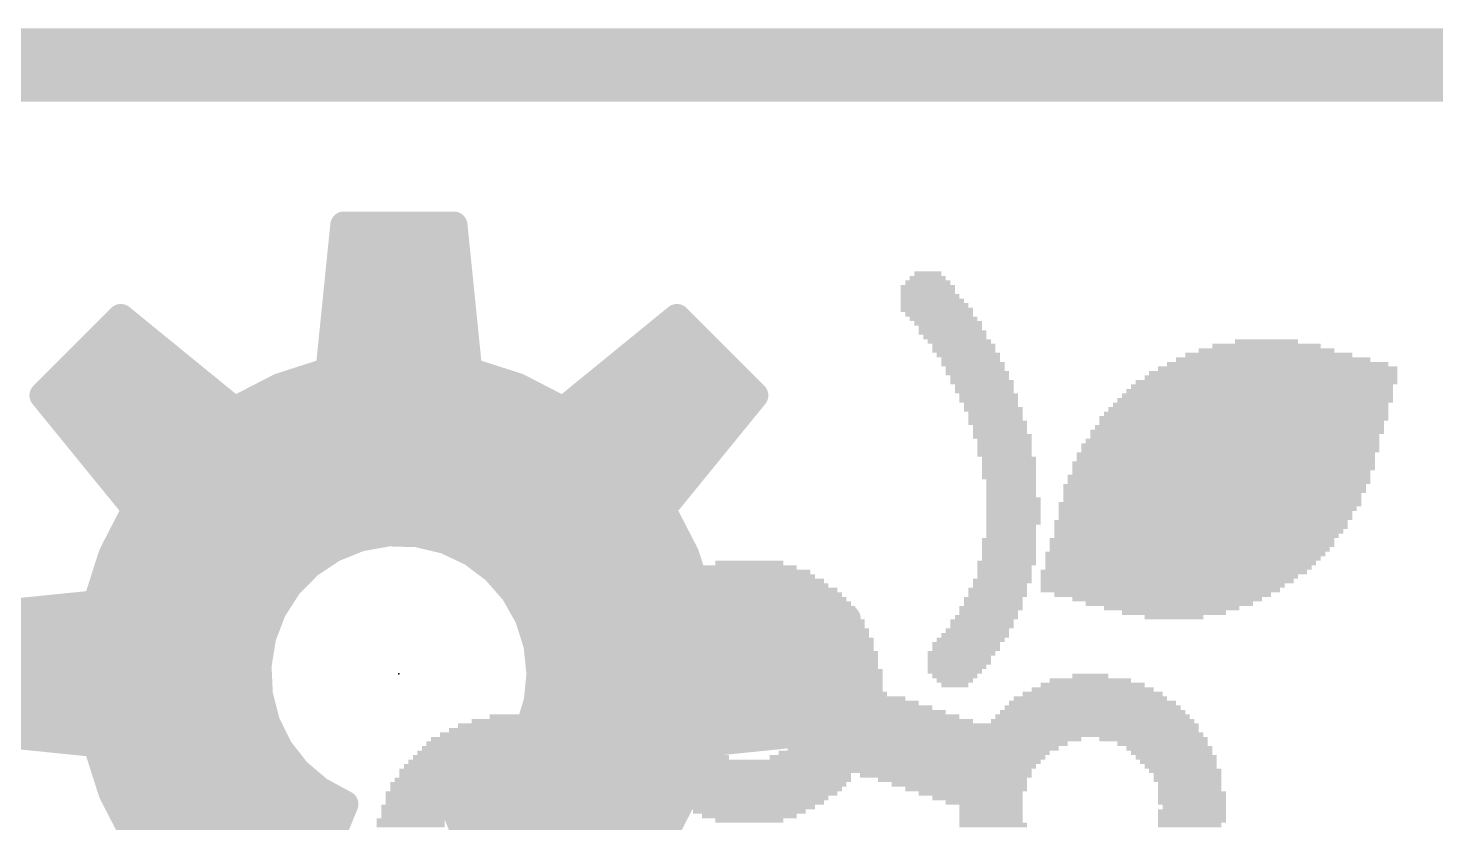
# Model space of a CAD drawing. Extents: x 45.5 to 117.9, y 20.2 to 75.1.
# Drawn here: x 50.06 to 57.85, y 70.74 to 75.13 of the extents above; entities that cross this region are included whole.
import ezdxf

# ---------------------------------------------------------------- set-up
doc = ezdxf.new("R2010")
doc.units = 0
for name, color, linetype in [('20', 7, 'CONTINUOUS'), ('22', 253, 'CONTINUOUS'), ('24', 7, 'CONTINUOUS'), ('29', 253, 'CONTINUOUS'), ('51', 253, 'CONTINUOUS')]:
    doc.layers.add(name, color=color, linetype=linetype)

# ---------------------------------------------------------------- blocks, each defined once
blk = doc.blocks.new('RECT')
blk.add_solid([(-0.5, -0.5), (0.5, -0.5), (-0.5, 0.5), (0.5, 0.5)])

msp = doc.modelspace()

# ---------------------------------------------------------------- linework, layer by layer
at = {"layer": '20', "const_width": 0.4064}
msp.add_lwpolyline([(49.8475, 74.93), (113.03, 74.93)], dxfattribs=at)
at = {"layer": '22', "const_width": 0.15}
for points in [[(51.7234, 73.2372), (51.8053, 74.0439)], [(51.8053, 74.0439), (52.4147, 74.0439)], [(52.4147, 74.0439), (52.4966, 73.2372)], [(52.423, 73.9625), (51.797, 73.9625)], [(52.4382, 73.8125), (51.7818, 73.8125)], [(52.4534, 73.6625), (51.7666, 73.6625)], [(50.14, 73.1017), (50.5708, 73.5325)], [(50.5953, 73.5125), (50.5508, 73.5125)], [(50.5708, 73.5325), (51.1992, 73.0201)], [(52.4687, 73.5125), (51.7513, 73.5125)], [(53.0208, 73.0201), (53.6492, 73.5325)], [(53.6692, 73.5125), (53.6247, 73.5125)], [(53.6492, 73.5325), (54.08, 73.1017)], [(50.7793, 73.3625), (50.4008, 73.3625)], [(52.4839, 73.3625), (51.7361, 73.3625)], [(53.8192, 73.3625), (53.4407, 73.3625)], [(50.9632, 73.2125), (50.2508, 73.2125)], [(51.4523, 73.1504), (51.7234, 73.2372)], [(52.5738, 73.2125), (51.6462, 73.2125)], [(52.4966, 73.2372), (52.7677, 73.1504)], [(53.9692, 73.2125), (53.2568, 73.2125)], [(50.6524, 72.4733), (50.14, 73.1017)], [(51.1992, 73.0201), (51.4523, 73.1504)], [(52.7677, 73.1504), (53.0208, 73.0201)], [(54.08, 73.1017), (53.5676, 72.4733)], [(51.1472, 73.0625), (50.172, 73.0625)], [(52.9385, 73.0625), (51.2815, 73.0625)], [(54.048, 73.0625), (53.0728, 73.0625)], [(53.9257, 72.9125), (50.2943, 72.9125)], [(53.8034, 72.7625), (50.4166, 72.7625)], [(53.6811, 72.6125), (50.5389, 72.6125)], [(50.5221, 72.2202), (50.6524, 72.4733)], [(53.5676, 72.4733), (53.6979, 72.2202)], [(53.5732, 72.4625), (50.6468, 72.4625)], [(52.0516, 72.3416), (51.8937, 72.3133)], [(52.212, 72.3371), (52.0516, 72.3416)], [(52.3681, 72.2999), (52.212, 72.3371)], [(51.8919, 72.3125), (50.5696, 72.3125)], [(51.745, 72.2533), (51.6116, 72.1641)], [(51.8937, 72.3133), (51.745, 72.2533)], [(53.6504, 72.3125), (52.3153, 72.3125)], [(52.5132, 72.2317), (52.3681, 72.2999)], [(50.4353, 71.9491), (50.5221, 72.2202)], [(51.61, 72.1625), (50.5036, 72.1625)], [(51.6116, 72.1641), (51.4992, 72.0496)], [(52.6414, 72.1352), (52.5132, 72.2317)], [(53.7164, 72.1625), (52.6052, 72.1625)], [(53.6979, 72.2202), (53.7847, 71.9491)], [(52.7472, 72.0146), (52.6414, 72.1352)], [(51.4754, 72.0125), (50.4556, 72.0125)], [(51.4992, 72.0496), (51.4126, 71.9146)], [(52.8261, 71.8749), (52.7472, 72.0146)], [(53.7644, 72.0125), (52.7484, 72.0125)], [(49.6286, 71.8672), (50.4353, 71.9491)], [(53.7847, 71.9491), (54.5914, 71.8672)], [(51.3927, 71.8625), (49.6286, 71.8625)], [(51.4126, 71.9146), (51.3554, 71.7647)], [(52.8748, 71.7221), (52.8261, 71.8749)], [(54.5914, 71.8625), (52.8301, 71.8625)], [(54.5914, 71.8672), (54.5914, 71.2578)], [(51.347, 71.7125), (49.6286, 71.7125)], [(51.3554, 71.7647), (51.33, 71.6063)], [(52.8913, 71.5625), (52.8748, 71.7221)], [(54.5914, 71.7125), (52.8758, 71.7125)], [(51.332, 71.5625), (49.6286, 71.5625)], [(51.33, 71.6063), (51.3375, 71.4461)], [(52.8763, 71.4101), (52.8913, 71.5625)], [(54.5914, 71.5625), (52.8913, 71.5625)], [(51.3461, 71.4125), (49.6286, 71.4125)], [(51.3375, 71.4461), (51.3775, 71.2907)], [(52.8318, 71.2635), (52.8763, 71.4101)], [(54.5914, 71.4125), (52.8765, 71.4125)], [(51.3914, 71.2625), (49.6286, 71.2625)], [(50.4353, 71.1759), (49.6286, 71.2578)], [(51.3775, 71.2907), (51.4485, 71.1469)], [(52.7596, 71.1284), (52.8318, 71.2635)], [(54.5914, 71.2625), (52.8313, 71.2625)], [(54.5914, 71.2578), (53.7847, 71.1759)], [(50.5221, 70.9048), (50.4353, 71.1759)], [(51.4485, 71.1469), (51.5473, 71.0205)], [(53.7847, 71.1759), (53.6979, 70.9048)], [(51.4753, 71.1125), (50.4556, 71.1125)], [(52.6625, 71.01), (52.7596, 71.1284)], [(53.7644, 71.1125), (52.7466, 71.1125)], [(51.5473, 71.0205), (51.6699, 70.917)], [(52.5441, 70.9129), (52.6625, 71.01)], [(51.616, 70.9625), (50.5036, 70.9625)], [(51.6699, 70.917), (51.811, 70.8407)], [(52.409, 70.8407), (52.5441, 70.9129)], [(53.7164, 70.9625), (52.6045, 70.9625)], [(50.6524, 70.6517), (50.5221, 70.9048)], [(51.811, 70.8407), (51.4522, 69.9745)], [(52.7678, 69.9745), (52.409, 70.8407)], [(53.6979, 70.9048), (53.5676, 70.6517)], [(51.7993, 70.8125), (50.5696, 70.8125)], [(53.6504, 70.8125), (52.4207, 70.8125)], [(51.7372, 70.6625), (50.6468, 70.6625)], [(53.5732, 70.6625), (52.4828, 70.6625)]]:
    msp.add_lwpolyline(points, dxfattribs=at)
at = {"layer": '22', "const_width": 0.075}
for points in [[(51.8053, 74.0814, 1), (51.8053, 74.0064)], [(51.8426, 74.0401, 1), (51.768, 74.0477)], [(52.452, 74.0477, 1), (52.3774, 74.0401)], [(52.4147, 74.0064, 1), (52.4147, 74.0814)], [(51.797, 74, 1), (51.797, 73.925)], [(52.423, 73.925, 1), (52.423, 74)], [(51.7818, 73.85, 1), (51.7818, 73.775)], [(52.4382, 73.775, 1), (52.4382, 73.85)], [(51.7666, 73.7, 1), (51.7666, 73.625)], [(52.4534, 73.625, 1), (52.4534, 73.7)], [(50.5508, 73.55, 1), (50.5508, 73.475)], [(50.5945, 73.5616, 1), (50.5471, 73.5034)], [(50.5973, 73.506, 1), (50.5443, 73.559)], [(50.5953, 73.475, 1), (50.5953, 73.55)], [(51.7513, 73.55, 1), (51.7513, 73.475)], [(52.4687, 73.475, 1), (52.4687, 73.55)], [(53.6247, 73.55, 1), (53.6247, 73.475)], [(53.6757, 73.559, 1), (53.6227, 73.506)], [(53.6729, 73.5034, 1), (53.6255, 73.5616)], [(53.6692, 73.475, 1), (53.6692, 73.55)], [(50.4008, 73.4, 1), (50.4008, 73.325)], [(50.7793, 73.325, 1), (50.7793, 73.4)], [(51.7361, 73.4, 1), (51.7361, 73.325)], [(52.4839, 73.325, 1), (52.4839, 73.4)], [(53.4407, 73.4, 1), (53.4407, 73.325)], [(53.8192, 73.325, 1), (53.8192, 73.4)], [(50.2508, 73.25, 1), (50.2508, 73.175)], [(50.9632, 73.175, 1), (50.9632, 73.25)], [(51.6462, 73.25, 1), (51.6462, 73.175)], [(51.6861, 73.241, 1), (51.7607, 73.2334)], [(51.7348, 73.2015, 1), (51.712, 73.2729)], [(52.508, 73.2729, 1), (52.4852, 73.2015)], [(52.4593, 73.2334, 1), (52.5339, 73.241)], [(52.5738, 73.175, 1), (52.5738, 73.25)], [(53.2568, 73.25, 1), (53.2568, 73.175)], [(53.9692, 73.175, 1), (53.9692, 73.25)], [(50.1691, 73.1254, 1), (50.1109, 73.078)], [(51.4408, 73.1861, 1), (51.4637, 73.1147)], [(51.4694, 73.1171, 1), (51.4351, 73.1838)], [(52.7849, 73.1838, 1), (52.7506, 73.1171)], [(52.7563, 73.1147, 1), (52.7792, 73.1861)], [(54.1091, 73.078, 1), (54.0509, 73.1254)], [(50.1135, 73.1282, 1), (50.1665, 73.0752)], [(50.172, 73.1, 1), (50.172, 73.025)], [(51.1472, 73.025, 1), (51.1472, 73.1)], [(51.182, 73.0534, 1), (51.2164, 72.9868)], [(51.2815, 73.1, 1), (51.2815, 73.025)], [(52.9385, 73.025, 1), (52.9385, 73.1)], [(53.0036, 72.9868, 1), (53.038, 73.0534)], [(53.0728, 73.1, 1), (53.0728, 73.025)], [(54.048, 73.025, 1), (54.048, 73.1)], [(54.0535, 73.0752, 1), (54.1065, 73.1282)], [(51.1755, 72.991, 1), (51.2229, 73.0492)], [(52.9971, 73.0492, 1), (53.0445, 72.991)], [(50.2943, 72.95, 1), (50.2943, 72.875)], [(53.9257, 72.875, 1), (53.9257, 72.95)], [(50.4166, 72.8, 1), (50.4166, 72.725)], [(53.8034, 72.725, 1), (53.8034, 72.8)], [(50.5389, 72.65, 1), (50.5389, 72.575)], [(53.6811, 72.575, 1), (53.6811, 72.65)], [(50.6857, 72.4561, 1), (50.6191, 72.4905)], [(53.6009, 72.4905, 1), (53.5343, 72.4561)], [(50.6468, 72.5, 1), (50.6468, 72.425)], [(50.6233, 72.4496, 1), (50.6815, 72.497)], [(53.5385, 72.497, 1), (53.5967, 72.4496)], [(53.5732, 72.425, 1), (53.5732, 72.5)], [(52.0527, 72.3791, 1), (52.0506, 72.3041)], [(52.0583, 72.3047, 1), (52.045, 72.3785)], [(52.2207, 72.3736, 1), (52.2033, 72.3006)], [(52.211, 72.2996, 1), (52.2131, 72.3746)], [(50.5696, 72.35, 1), (50.5696, 72.275)], [(51.7309, 72.288, 1), (51.759, 72.2185)], [(51.7658, 72.2221, 1), (51.7241, 72.2844)], [(51.8871, 72.3502, 1), (51.9004, 72.2763)], [(51.9078, 72.2785, 1), (51.8797, 72.348)], [(51.8919, 72.275, 1), (51.8919, 72.35)], [(52.3153, 72.35, 1), (52.3153, 72.275)], [(52.384, 72.3339, 1), (52.3521, 72.266)], [(52.3594, 72.2635, 1), (52.3768, 72.3364)], [(53.6504, 72.275, 1), (53.6504, 72.35)], [(50.5036, 72.2, 1), (50.5036, 72.125)], [(50.4887, 72.2374, 1), (50.5554, 72.2031)], [(50.5578, 72.2088, 1), (50.4864, 72.2317)], [(51.6383, 72.1379, 1), (51.5848, 72.1904)], [(51.61, 72.125, 1), (51.61, 72.2)], [(52.5358, 72.2616, 1), (52.4907, 72.2017)], [(52.4973, 72.1977, 1), (52.5292, 72.2656)], [(52.6052, 72.2, 1), (52.6052, 72.125)], [(53.7336, 72.2317, 1), (53.6622, 72.2088)], [(53.6646, 72.2031, 1), (53.7313, 72.2374)], [(53.7164, 72.125, 1), (53.7164, 72.2)], [(51.5907, 72.1953, 1), (51.6324, 72.1329)], [(52.6696, 72.1599, 1), (52.6132, 72.1105)], [(52.6189, 72.1053, 1), (52.664, 72.1652)], [(50.4556, 72.05, 1), (50.4556, 71.975)], [(51.4724, 72.0759, 1), (51.526, 72.0234)], [(51.5308, 72.0294, 1), (51.4676, 72.0699)], [(51.4754, 71.975, 1), (51.4754, 72.05)], [(52.7799, 72.033, 1), (52.7146, 71.9962)], [(52.7484, 72.05, 1), (52.7484, 71.975)], [(53.7644, 71.975, 1), (53.7644, 72.05)], [(50.4391, 71.9118, 1), (50.4315, 71.9864)], [(52.719, 71.9899, 1), (52.7754, 72.0393)], [(53.7885, 71.9864, 1), (53.7809, 71.9118)], [(50.3996, 71.9605, 1), (50.471, 71.9377)], [(51.381, 71.9349, 1), (51.4441, 71.8944)], [(51.4476, 71.9012, 1), (51.3775, 71.928)], [(51.3927, 71.825, 1), (51.3927, 71.9)], [(52.8618, 71.8863, 1), (52.7904, 71.8635)], [(52.8301, 71.9, 1), (52.8301, 71.825)], [(52.7935, 71.8565, 1), (52.8588, 71.8934)], [(53.749, 71.9377, 1), (53.8204, 71.9605)], [(54.6289, 71.8672, 1), (54.5539, 71.8672)], [(54.5876, 71.8299, 1), (54.5952, 71.9045)], [(54.5914, 71.825, 1), (54.5914, 71.9)], [(51.3203, 71.7781, 1), (51.3904, 71.7514)], [(51.3924, 71.7588, 1), (51.3183, 71.7707)], [(51.347, 71.675, 1), (51.347, 71.75)], [(52.9121, 71.7259, 1), (52.8375, 71.7182)], [(52.8758, 71.75, 1), (52.8758, 71.675)], [(52.8391, 71.7107, 1), (52.9106, 71.7335)], [(54.5914, 71.675, 1), (54.5914, 71.75)], [(51.2929, 71.6123, 1), (51.367, 71.6004)], [(51.3674, 71.6081, 1), (51.2925, 71.6046)], [(51.332, 71.525, 1), (51.332, 71.6)], [(52.8913, 71.6, 1), (52.8913, 71.525)], [(52.9286, 71.5588, 1), (52.854, 71.5662)], [(54.5914, 71.525, 1), (54.5914, 71.6)], [(52.854, 71.5586, 1), (52.9286, 71.5664)], [(51.3738, 71.4554, 1), (51.3011, 71.4367)], [(51.3, 71.4443, 1), (51.3749, 71.4478)], [(51.3461, 71.375, 1), (51.3461, 71.45)], [(52.8765, 71.45, 1), (52.8765, 71.375)], [(52.9122, 71.3992, 1), (52.8404, 71.421)], [(54.5914, 71.375, 1), (54.5914, 71.45)], [(52.839, 71.4138, 1), (52.9136, 71.4064)], [(51.4112, 71.3073, 1), (51.3439, 71.2742)], [(51.3412, 71.2814, 1), (51.4138, 71.3001)], [(51.3914, 71.225, 1), (51.3914, 71.3)], [(52.8313, 71.3, 1), (52.8313, 71.225)], [(52.796, 71.2744, 1), (52.8677, 71.2526)], [(52.8649, 71.2458, 1), (52.7988, 71.2812)], [(54.5952, 71.2205, 1), (54.5876, 71.2951)], [(54.5914, 71.225, 1), (54.5914, 71.3)], [(50.471, 71.1873, 1), (50.3996, 71.1645)], [(50.4315, 71.1386, 1), (50.4391, 71.2132)], [(51.478, 71.17, 1), (51.4189, 71.1238)], [(53.7809, 71.2132, 1), (53.7885, 71.1386)], [(53.8204, 71.1645, 1), (53.749, 71.1873)], [(54.5539, 71.2578, 1), (54.6289, 71.2578)], [(50.4556, 71.15, 1), (50.4556, 71.075)], [(51.4148, 71.1303, 1), (51.4821, 71.1634)], [(51.4753, 71.075, 1), (51.4753, 71.15)], [(52.7466, 71.15, 1), (52.7466, 71.075)], [(52.7266, 71.1461, 1), (52.7927, 71.1108)], [(52.7886, 71.1047, 1), (52.7307, 71.1522)], [(53.7644, 71.075, 1), (53.7644, 71.15)], [(51.5715, 71.0491, 1), (51.5231, 70.9918)], [(51.5178, 70.9974, 1), (51.5768, 71.0436)], [(52.6335, 71.0338, 1), (52.6915, 70.9863)], [(52.6863, 70.9811, 1), (52.6387, 71.039)], [(50.5036, 71, 1), (50.5036, 70.925)], [(51.616, 70.925, 1), (51.616, 71)], [(51.6877, 70.95, 1), (51.652, 70.884)], [(52.5618, 70.8798, 1), (52.5264, 70.946)], [(52.6045, 71, 1), (52.6045, 70.925)], [(53.7164, 70.925, 1), (53.7164, 71)], [(50.5554, 70.9219, 1), (50.4887, 70.8876)], [(50.4864, 70.8933, 1), (50.5578, 70.9162)], [(51.6457, 70.8883, 1), (51.6941, 70.9456)], [(51.8456, 70.8263, 1), (51.7764, 70.8551)], [(51.7932, 70.8077, 1), (51.8288, 70.8737)], [(52.4436, 70.8551, 1), (52.3744, 70.8263)], [(52.3913, 70.8738, 1), (52.4267, 70.8076)], [(52.5203, 70.9419, 1), (52.5679, 70.8839)], [(53.6622, 70.9162, 1), (53.7336, 70.8933)], [(53.7313, 70.8876, 1), (53.6646, 70.9219)], [(50.5696, 70.85, 1), (50.5696, 70.775)], [(51.7993, 70.775, 1), (51.7993, 70.85)], [(52.4207, 70.85, 1), (52.4207, 70.775)], [(53.6504, 70.775, 1), (53.6504, 70.85)], [(50.6468, 70.7, 1), (50.6468, 70.625)], [(51.7372, 70.625, 1), (51.7372, 70.7)], [(52.4828, 70.7, 1), (52.4828, 70.625)], [(53.5732, 70.625, 1), (53.5732, 70.7)]]:
    msp.add_lwpolyline(points, format="xyb", dxfattribs=at)
at = {"layer": '24'}
msp.add_point((52.11, 71.5625), dxfattribs=at)
at = {"layer": '51', "const_width": 0.2032}
msp.add_lwpolyline([(48.26, 74.93), (112.776, 74.93)], dxfattribs=at)

# ---------------------------------------------------------------- block references
at = {"layer": '29', "yscale": 0.025}
for p, xscale in [((55.0375, 73.725), 0.25), ((55.0375, 73.75), 0.2), ((55.0375, 73.775), 0.15), ((55.0375, 73.7), 0.3), ((55.0375, 73.675), 0.3), ((55.05, 73.65), 0.325), ((55.0625, 73.625), 0.35), ((55.075, 73.6), 0.375), ((55.0875, 73.575), 0.4), ((55.1, 73.55), 0.375), ((55.125, 73.525), 0.375), ((55.15, 73.5), 0.375), ((55.1625, 73.475), 0.35), ((55.175, 73.45), 0.375), ((55.1875, 73.425), 0.35), ((55.2125, 73.4), 0.35), ((56.9125, 73.4), 0.35), ((55.2375, 73.375), 0.35), ((55.2375, 73.35), 0.35), ((55.2625, 73.325), 0.35), ((56.925, 73.325), 0.925), ((56.9125, 73.35), 0.75), ((56.9125, 73.375), 0.6), ((55.275, 73.3), 0.325), ((55.2875, 73.275), 0.35), ((55.3, 73.25), 0.325), ((56.975, 73.25), 1.325), ((56.975, 73.275), 1.225), ((56.95, 73.3), 1.075), ((55.3125, 73.225), 0.35), ((55.325, 73.2), 0.325), ((55.3375, 73.175), 0.35), ((56.9125, 73.175), 1.45), ((56.9375, 73.2), 1.4), ((56.95, 73.225), 1.375), ((55.35, 73.15), 0.325), ((55.35, 73.125), 0.325), ((55.375, 73.1), 0.325), ((56.8625, 73.1), 1.5), ((56.875, 73.125), 1.475), ((56.8875, 73.15), 1.45), ((55.375, 73.075), 0.325), ((55.3875, 73.05), 0.3), ((55.4, 73.025), 0.325), ((56.8125, 73.025), 1.55), ((56.825, 73.05), 1.525), ((56.85, 73.075), 1.525), ((55.4125, 73), 0.3), ((55.4125, 72.975), 0.3), ((55.425, 72.95), 0.325), ((55.4375, 72.925), 0.3), ((56.7625, 72.925), 1.6), ((56.7875, 72.975), 1.6), ((56.775, 72.95), 1.575), ((56.8, 73), 1.575), ((55.4375, 72.9), 0.3), ((55.45, 72.875), 0.325), ((55.4625, 72.85), 0.3), ((56.725, 72.85), 1.625), ((56.75, 72.9), 1.625), ((56.7375, 72.875), 1.6), ((55.4625, 72.825), 0.3), ((55.4625, 72.8), 0.3), ((55.4625, 72.775), 0.3), ((56.6875, 72.775), 1.65), ((56.7125, 72.825), 1.65), ((56.7125, 72.8), 1.65), ((55.4875, 72.75), 0.3), ((55.4875, 72.725), 0.3), ((55.4875, 72.7), 0.3), ((56.675, 72.725), 1.675), ((56.675, 72.7), 1.675), ((56.6875, 72.75), 1.65), ((55.4875, 72.675), 0.3), ((55.4875, 72.65), 0.3), ((55.5, 72.625), 0.275), ((56.65, 72.65), 1.675), ((56.65, 72.625), 1.675), ((56.6625, 72.675), 1.65), ((55.5, 72.6), 0.275), ((55.5, 72.575), 0.275), ((55.5, 72.55), 0.275), ((56.625, 72.6), 1.675), ((56.625, 72.575), 1.675), ((56.6125, 72.55), 1.65), ((55.5125, 72.525), 0.3), ((55.5125, 72.5), 0.3), ((55.5125, 72.475), 0.3), ((56.6, 72.5), 1.675), ((56.5875, 72.475), 1.65), ((56.6125, 72.525), 1.65), ((55.5125, 72.45), 0.3), ((55.5125, 72.425), 0.3), ((55.5125, 72.4), 0.3), ((56.55, 72.4), 1.625), ((56.575, 72.45), 1.625), ((56.575, 72.425), 1.625), ((55.4875, 72.3), 0.3), ((55.5, 72.375), 0.275), ((55.5, 72.35), 0.275), ((55.5, 72.325), 0.275), ((56.5, 72.3), 1.575), ((56.55, 72.375), 1.625), ((56.5375, 72.35), 1.6), ((56.525, 72.325), 1.575), ((55.4875, 72.275), 0.3), ((55.4875, 72.25), 0.3), ((55.4875, 72.225), 0.3), ((56.4625, 72.225), 1.55), ((56.5, 72.275), 1.575), ((56.4875, 72.25), 1.55), ((54.05, 72.15), 0.525), ((54.05, 72.175), 0.375), ((55.475, 72.175), 0.325), ((55.4625, 72.15), 0.3), ((55.4875, 72.2), 0.3), ((56.45, 72.2), 1.525), ((56.4375, 72.175), 1.5), ((56.425, 72.15), 1.475), ((54.05, 72.075), 0.825), ((54.05, 72.1), 0.725), ((54.05, 72.125), 0.675), ((55.45, 72.075), 0.325), ((55.4625, 72.125), 0.3), ((55.4625, 72.1), 0.3), ((56.4, 72.125), 1.475), ((56.375, 72.1), 1.425), ((56.3625, 72.075), 1.4), ((54.05, 72), 1.025), ((54.05, 72.025), 0.975), ((54.05, 72.05), 0.875), ((55.425, 72.025), 0.325), ((55.425, 72), 0.325), ((55.4375, 72.05), 0.3), ((56.3375, 72.05), 1.35), ((56.325, 72.025), 1.325), ((56.3375, 72), 1.2), ((54.05, 71.925), 1.175), ((54.05, 71.95), 1.125), ((54.05, 71.975), 1.075), ((55.3875, 71.925), 0.35), ((55.4, 71.975), 0.325), ((55.4, 71.95), 0.325), ((56.3625, 71.975), 1.05), ((56.375, 71.95), 0.925), ((56.3875, 71.925), 0.75), ((54.05, 71.85), 1.275), ((54.05, 71.875), 1.225), ((54.05, 71.9), 1.175), ((55.3375, 71.85), 0.35), ((55.3625, 71.875), 0.35), ((55.375, 71.9), 0.325), ((56.4, 71.9), 0.575), ((56.4, 71.875), 0.325), ((53.625, 71.8), 0.475), ((53.6125, 71.775), 0.45), ((53.675, 71.825), 0.525), ((54.425, 71.825), 0.525), ((54.475, 71.8), 0.475), ((54.4875, 71.775), 0.45), ((55.3, 71.775), 0.375), ((55.3125, 71.8), 0.35), ((55.3375, 71.825), 0.35), ((53.5875, 71.75), 0.45), ((53.575, 71.725), 0.425), ((53.5625, 71.7), 0.4), ((54.5125, 71.75), 0.45), ((54.525, 71.725), 0.425), ((54.5375, 71.7), 0.4), ((55.25, 71.725), 0.375), ((55.25, 71.7), 0.375), ((55.275, 71.75), 0.375), ((53.5375, 71.675), 0.4), ((53.525, 71.65), 0.375), ((53.525, 71.625), 0.375), ((53.5125, 71.6), 0.35), ((54.5625, 71.675), 0.4), ((54.575, 71.65), 0.375), ((54.575, 71.625), 0.375), ((54.5875, 71.6), 0.35), ((55.225, 71.675), 0.375), ((55.2125, 71.65), 0.35), ((55.2125, 71.625), 0.35), ((55.2, 71.6), 0.325), ((53.5, 71.575), 0.375), ((53.5, 71.55), 0.375), ((53.4875, 71.525), 0.35), ((54.6, 71.575), 0.375), ((54.6, 71.55), 0.375), ((54.6125, 71.525), 0.35), ((55.1875, 71.575), 0.3), ((55.1875, 71.55), 0.25), ((55.1875, 71.525), 0.2), ((55.9375, 71.525), 0.45), ((55.9375, 71.55), 0.2), ((53.4875, 71.5), 0.35), ((53.4875, 71.475), 0.35), ((53.4875, 71.45), 0.35), ((54.6125, 71.5), 0.35), ((54.6125, 71.475), 0.35), ((54.625, 71.45), 0.375), ((55.1875, 71.5), 0.15), ((55.95, 71.45), 0.775), ((55.95, 71.475), 0.675), ((55.95, 71.5), 0.575), ((53.4875, 71.425), 0.35), ((53.4875, 71.4), 0.35), ((53.5, 71.375), 0.375), ((54.7375, 71.375), 0.65), ((54.675, 71.425), 0.475), ((54.7125, 71.4), 0.55), ((55.95, 71.375), 0.975), ((55.95, 71.4), 0.925), ((55.9375, 71.425), 0.85), ((52.725, 71.3), 0.425), ((52.7125, 71.325), 0.2), ((53.5, 71.35), 0.375), ((53.5125, 71.325), 0.35), ((53.525, 71.3), 0.375), ((54.8375, 71.3), 0.9), ((54.775, 71.35), 0.725), ((54.8125, 71.325), 0.8), ((55.95, 71.3), 1.125), ((55.95, 71.325), 1.075), ((55.95, 71.35), 1.025), ((52.725, 71.225), 0.775), ((52.725, 71.25), 0.675), ((52.725, 71.275), 0.575), ((53.525, 71.275), 0.375), ((53.5375, 71.25), 0.4), ((53.5625, 71.225), 0.4), ((55.45, 71.225), 2.225), ((55.45, 71.25), 2.175), ((55.4625, 71.275), 2.15), ((52.725, 71.15), 0.975), ((52.725, 71.175), 0.925), ((52.7125, 71.2), 0.85), ((53.575, 71.2), 0.425), ((53.5875, 71.175), 0.45), ((53.6125, 71.15), 0.45), ((55.0125, 71.15), 1.5), ((55.05, 71.175), 1.525), ((55.1, 71.2), 1.575), ((56.2875, 71.2), 0.6), ((56.3375, 71.175), 0.5), ((56.375, 71.15), 0.475), ((52.725, 71.075), 1.125), ((52.725, 71.1), 1.075), ((52.725, 71.125), 1.025), ((53.6375, 71.125), 0.5), ((53.675, 71.1), 0.525), ((54.5375, 71.075), 2.25), ((54.925, 71.1), 1.525), ((54.9625, 71.125), 1.5), ((56.3875, 71.125), 0.45), ((56.4125, 71.1), 0.45), ((56.425, 71.075), 0.425), ((52.725, 70.975), 1.275), ((52.7125, 71.025), 1.2), ((52.725, 71), 1.225), ((52.725, 71.05), 1.175), ((54.5375, 71.05), 2.2), ((54.5375, 71.025), 2.15), ((54.05, 71), 1.125), ((54.05, 70.975), 1.125), ((55.1375, 71), 0.95), ((55.175, 70.975), 0.825), ((56.4375, 71.05), 0.4), ((56.4625, 71.025), 0.4), ((56.475, 71), 0.375), ((56.475, 70.975), 0.375), ((52.2625, 70.9), 0.45), ((52.325, 70.95), 0.525), ((52.3, 70.925), 0.475), ((53.0875, 70.95), 0.55), ((53.125, 70.925), 0.525), ((53.15, 70.9), 0.475), ((54.05, 70.95), 1.075), ((54.05, 70.925), 1.025), ((54.05, 70.9), 0.975), ((55.2125, 70.95), 0.75), ((55.25, 70.925), 0.675), ((55.275, 70.9), 0.575), ((56.4875, 70.95), 0.35), ((56.4875, 70.925), 0.35), ((56.5, 70.9), 0.375), ((52.2125, 70.825), 0.4), ((52.25, 70.875), 0.425), ((52.2375, 70.85), 0.4), ((53.1875, 70.875), 0.45), ((53.2, 70.85), 0.425), ((53.2125, 70.825), 0.4), ((54.05, 70.875), 0.875), ((54.05, 70.85), 0.825), ((54.05, 70.825), 0.725), ((55.3125, 70.875), 0.5), ((55.35, 70.85), 0.425), ((55.3875, 70.825), 0.35), ((56.5, 70.875), 0.375), ((56.5, 70.85), 0.375), ((56.5125, 70.825), 0.35), ((52.175, 70.75), 0.375), ((52.2, 70.8), 0.375), ((52.2, 70.775), 0.375), ((53.2375, 70.8), 0.4), ((53.2375, 70.775), 0.4), ((53.25, 70.75), 0.375), ((54.05, 70.8), 0.625), ((54.05, 70.775), 0.525), ((54.05, 70.75), 0.375), ((55.3875, 70.8), 0.35), ((55.3875, 70.775), 0.35), ((55.3875, 70.75), 0.35), ((56.5, 70.8), 0.375), ((56.5, 70.775), 0.375), ((56.5, 70.75), 0.375), ((52.175, 70.725), 0.375), ((53.25, 70.725), 0.375), ((55.4, 70.725), 0.375), ((56.4875, 70.725), 0.35)]:
    msp.add_blockref('RECT', p, dxfattribs=dict(at, xscale=xscale))

doc.saveas('drawing.dxf')
